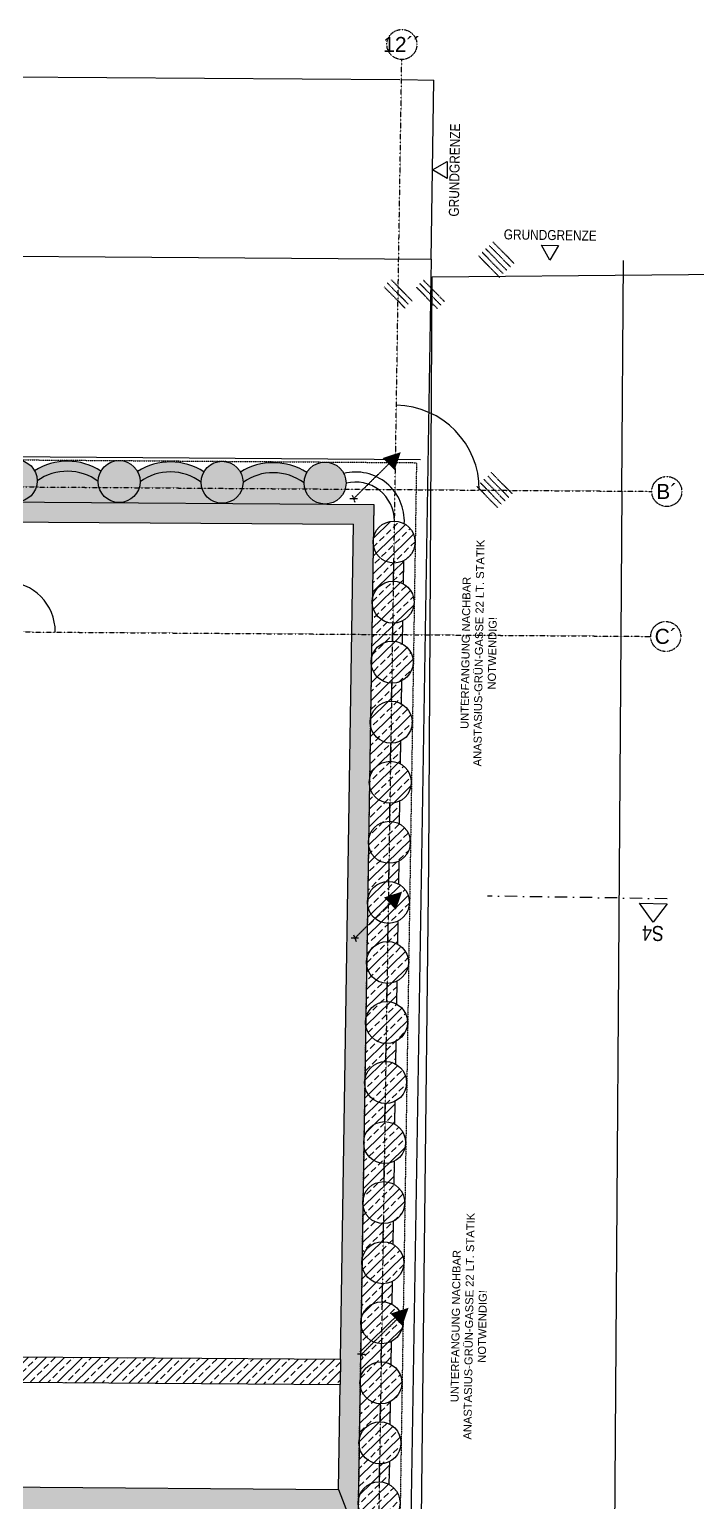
# Model space of a CAD drawing. Header units: millimetres. Extents: x 129024 to 200890, y -97881 to 32593.
# Drawn here: x 167812 to 174496, y -20079 to -5352 of the extents above; entities that cross this region are included whole.
import ezdxf
from ezdxf.enums import TextEntityAlignment as Align

# ---------------------------------------------------------------- set-up
doc = ezdxf.new("R2010")
doc.units = ezdxf.units.MM
for name, pattern in [('ACAD_ISO08W100', [36, 24, -3, 6, -3]), ('DASHDOT', [1, 0.5, -0.25, 0, -0.25]), ('HIDDEN2', [0.1875, 0.125, -0.0625]), ('STRICHPUNKT', [1, 0.5, -0.25, 0, -0.25]), ('STRICHPUNKTX2', [2, 1, -0.5, 0, -0.5])]:
    doc.linetypes.add(name, pattern=pattern)
for name, color, linetype in [('01-SCH-G00-Lk2-M0', 8, 'STRICHPUNKTX2'), ('02-AXO-G00-Lk2-M0', 8, 'STRICHPUNKT'), ('02-DIM-G00-Lk2-ACHSEN', 251, 'Continuous'), ('02-FIL-G00-Lk2-STB', 8, 'Continuous'), ('02-HID-G00-Lk2-M0', 8, 'HIDDEN2'), ('02-TWA-G00-Lk2-M0', 4, 'Continuous'), ('02-TWB-G00-Lk2-M0', 5, 'Continuous'), ('02-WDA-G00-Lk2-M0', 8, 'Continuous'), ('03-TXT-G00-Lk2-M0', 8, 'Continuous'), ('07-TXT---------M0', 8, 'Continuous'), ('09-VER-G00-Lk2-GRUNDSTÜCKSGRENZE', 161, 'Continuous')]:
    doc.layers.add(name, color=color, linetype=linetype)
doc.layers.add('E_ERDUNG', color=150, linetype='ACAD_ISO08W100', true_color=0x0f87ff)
doc.styles.add('ARIAL', font='arial.ttf', dxfattribs={"width": 0.85})
doc.styles.add('ET_LEGENDE - Wohnung$0$ROMANS', font='romans.shx', dxfattribs={"width": 0.6})
doc.styles.get("Standard").update_dxf_attribs({"font": 'arial.ttf'})
doc.dimstyles.new('pp chromy&schneider', dxfattribs={"dimscale": 0.005, "dimtxt": 25, "dimasz": 10, "dimexe": 0, "dimexo": 0, "dimgap": 5, "dimtad": 1, "dimdec": 1, "dimlfac": 100, "dimrnd": 0.1, "dimzin": 9, "dimdsep": 46, "dimtxsty": 'ARIAL', "dimblk": 'c&s kote', "dimcen": 0, "dimse1": 1, "dimse2": 1, "dimclrd": 8, "dimclrt": 8, "dimadec": 0, "dimazin": 0, "dimtfac": 0.75, "dimtdec": 1, "dimtix": 1, "dimtmove": 2, "dimatfit": 0, "dimldrblk": 'NONE', "dimfxl": 1, "dimtolj": 1, "dimlwd": -1, "dimarcsym": 0})
pattern_1 = [(44.45009, (103083.84, -85315.77), (-88.93653, 90.66032), []), (44.45009, (103173.64, -85316.63), (-88.93653, 90.66032), [63.5, -31.75])]

# ---------------------------------------------------------------- blocks, each defined once
blk = doc.blocks.new('*U219')
for p, q in [((0, 0), (445, 445)), ((48, 0), (-48, 0)), ((-18, 44), (18, -44))]:
    blk.add_line(p, q)
blk.add_solid([(368, 523), (600, 600), (523, 368)])
at = {"style": 'ET_LEGENDE - Wohnung$0$ROMANS', "width": 0.6, "flags": 1}
for tag, p in [('RAUMBUCHNUMMER', (0, -300)), ('ANLAGE', (0, -450))]:
    blk.add_attdef(tag, text='', height=100, dxfattribs=at).set_placement(p, align=Align.MIDDLE)
for tag, p in [('TEILANLAGE_NR', (0, -600)), ('KOMPONENTE', (0, -750)), ('KOMPONENTE_NR', (0, -900)), ('BEZEICHNUNG', (0, -1050)), ('HERSTELLER', (0, -1350)), ('TYP', (0, -1200)), ('MODEL', (0, -1500)), ('LEISTUNG_MAX', (0, -1650)), ('SPEZIFISCH_1', (0, -1800)), ('SPEZIFISCH_2', (0, -1950)), ('SPEZIFISCH_3', (0, -2100)), ('SPEZIFISCH_4', (0, -2250)), ('SPEZIFISCH_5', (0, -2400)), ('GEWERKE_CODE', (0, -2550)), ('ZAEHLER', (0, -2850)), ('LV_POS', (0, -2700)), ('PLATZHALTER_1', (0, -3000)), ('PLATZHALTER_2', (0, -3150)), ('PLATZHALTER_3', (0, -3300)), ('ET_SPEZIFISCH_1', (0, -3600)), ('JOBLISTE_VDMA', (0, -3450)), ('ET_SPEZIFISCH_2', (0, -3750)), ('ET_SPEZIFISCH_3', (0, -3900)), ('ET_SPEZIFISCH_4', (0, -4050)), ('ET_SPEZIFISCH_5', (0, -4200)), ('ET_SPEZIFISCH_6', (0, -4350)), ('ET_SPEZIFISCH_7', (0, -4500))]:
    blk.add_attdef(tag, text='', height=100, dxfattribs=at).set_placement(p, align=Align.MIDDLE_CENTER)
blk = doc.blocks.new('*U209')
for p, q in [((0, 0), (445, 445)), ((48, 0), (-48, 0)), ((-18, 44), (18, -44))]:
    blk.add_line(p, q)
blk.add_solid([(368, 523), (600, 600), (523, 368)])
at = {"style": 'ET_LEGENDE - Wohnung$0$ROMANS', "width": 0.6, "flags": 1}
for tag, p in [('RAUMBUCHNUMMER', (0, -300)), ('ANLAGE', (0, -450))]:
    blk.add_attdef(tag, text='', height=100, dxfattribs=at).set_placement(p, align=Align.MIDDLE)
for tag, p in [('TEILANLAGE_NR', (0, -600)), ('KOMPONENTE', (0, -750)), ('KOMPONENTE_NR', (0, -900)), ('BEZEICHNUNG', (0, -1050)), ('HERSTELLER', (0, -1350)), ('TYP', (0, -1200)), ('MODEL', (0, -1500)), ('LEISTUNG_MAX', (0, -1650)), ('SPEZIFISCH_1', (0, -1800)), ('SPEZIFISCH_2', (0, -1950)), ('SPEZIFISCH_3', (0, -2100)), ('SPEZIFISCH_4', (0, -2250)), ('SPEZIFISCH_5', (0, -2400)), ('GEWERKE_CODE', (0, -2550)), ('ZAEHLER', (0, -2850)), ('LV_POS', (0, -2700)), ('PLATZHALTER_1', (0, -3000)), ('PLATZHALTER_2', (0, -3150)), ('PLATZHALTER_3', (0, -3300)), ('ET_SPEZIFISCH_1', (0, -3600)), ('JOBLISTE_VDMA', (0, -3450)), ('ET_SPEZIFISCH_2', (0, -3750)), ('ET_SPEZIFISCH_3', (0, -3900)), ('ET_SPEZIFISCH_4', (0, -4050)), ('ET_SPEZIFISCH_5', (0, -4200)), ('ET_SPEZIFISCH_6', (0, -4350)), ('ET_SPEZIFISCH_7', (0, -4500))]:
    blk.add_attdef(tag, text='', height=100, dxfattribs=at).set_placement(p, align=Align.MIDDLE_CENTER)
blk = doc.blocks.new('*U220')
for p, q in [((0, 0), (445, 445)), ((48, 0), (-48, 0)), ((-18, 44), (18, -44))]:
    blk.add_line(p, q)
blk.add_solid([(368, 523), (600, 600), (523, 368)])
at = {"style": 'ET_LEGENDE - Wohnung$0$ROMANS', "width": 0.6, "flags": 1}
for tag, p in [('RAUMBUCHNUMMER', (0, -300)), ('ANLAGE', (0, -450))]:
    blk.add_attdef(tag, text='', height=100, dxfattribs=at).set_placement(p, align=Align.MIDDLE)
for tag, p in [('TEILANLAGE_NR', (0, -600)), ('KOMPONENTE', (0, -750)), ('KOMPONENTE_NR', (0, -900)), ('BEZEICHNUNG', (0, -1050)), ('HERSTELLER', (0, -1350)), ('TYP', (0, -1200)), ('MODEL', (0, -1500)), ('LEISTUNG_MAX', (0, -1650)), ('SPEZIFISCH_1', (0, -1800)), ('SPEZIFISCH_2', (0, -1950)), ('SPEZIFISCH_3', (0, -2100)), ('SPEZIFISCH_4', (0, -2250)), ('SPEZIFISCH_5', (0, -2400)), ('GEWERKE_CODE', (0, -2550)), ('ZAEHLER', (0, -2850)), ('LV_POS', (0, -2700)), ('PLATZHALTER_1', (0, -3000)), ('PLATZHALTER_2', (0, -3150)), ('PLATZHALTER_3', (0, -3300)), ('ET_SPEZIFISCH_1', (0, -3600)), ('JOBLISTE_VDMA', (0, -3450)), ('ET_SPEZIFISCH_2', (0, -3750)), ('ET_SPEZIFISCH_3', (0, -3900)), ('ET_SPEZIFISCH_4', (0, -4050)), ('ET_SPEZIFISCH_5', (0, -4200)), ('ET_SPEZIFISCH_6', (0, -4350)), ('ET_SPEZIFISCH_7', (0, -4500))]:
    blk.add_attdef(tag, text='', height=100, dxfattribs=at).set_placement(p, align=Align.MIDDLE_CENTER)
blk = doc.blocks.new('schnittführung')
at = {"color": 4, "linetype": 'DASHDOT', "ltscale": 0.25}
blk.add_line((0.237, -0.138), (0.237, 1.662), dxfattribs=at)
blk.add_line((0.237, -0.138), (0.237, 1.662), dxfattribs=at)
blk.add_line((0.237, -0.138), (0.237, 1.662), dxfattribs=at)
at = {"color": 4}
blk.add_lwpolyline([(0.187, 0.138), (0.187, -0.138), (0, 0)], close=True, dxfattribs=at)
at = {"layer": '07-TXT---------M0', "color": 9, "style": 'ARIAL', "text_generation_flag": 6, "width": 0.85}
blk.add_attdef('SCHNITT', text='', height=0.15, rotation=270, dxfattribs=at).set_placement((-0.037, 0), align=Align.CENTER)
blk = doc.blocks.new('c&s kote')
at = {"color": 8}
for p, q in [((0, -2), (0, 2)), ((0, 2), (0, -2)), ((-2, 0), (2, 0)), ((2, 0), (-2, 0))]:
    blk.add_line(p, q, dxfattribs=at)
blk.add_circle((0, 0), 0.5, dxfattribs=at)
blk = doc.blocks.new('*D519')
at = {"layer": '02-DIM-G00-Lk2-ACHSEN', "color": 8, "transparency": 16777216}
blk.add_line((171535, -5852), (171859, -5858), dxfattribs=at)
at = {"layer": '02-DIM-G00-Lk2-ACHSEN', "color": 0, "lineweight": -2, "transparency": 16777216}
blk.add_line((171830, -7652), (171859, -5858), dxfattribs=at)
at = {"layer": 'Defpoints', "color": 0, "transparency": 16777216}
for p in [(171859, -5858), (171506, -7647), (171830, -7652)]:
    blk.add_point(p, dxfattribs=at)
at = {"layer": '02-DIM-G00-Lk2-ACHSEN', "color": 8, "transparency": 16777216, "xscale": 0.05, "yscale": 0.05, "zscale": 0.05}
for p, rotation in [((171535, -5852), 179.0792423815046), ((171859, -5858), 359.0792423815047)]:
    blk.add_blockref('c&s kote', p, dxfattribs=dict(at, rotation=rotation))
at = {"layer": '02-DIM-G00-Lk2-ACHSEN', "color": 8, "transparency": 16777216, "insert": (171697, -5855), "char_height": 0.125, "attachment_point": 5, "rotation": 359.0792, "style": 'ARIAL'}
blk.add_mtext('\\A1;32406.9', dxfattribs=at)
blk = doc.blocks.new('_None')
blk = doc.blocks.new('*D520')
at = {"layer": '02-DIM-G00-Lk2-ACHSEN', "color": 8, "transparency": 16777216}
blk.add_line((167608, -5825), (171519, -5852), dxfattribs=at)
at = {"layer": 'Defpoints', "color": 0, "transparency": 16777216}
for p in [(167610, -5625), (171519, -5852), (171506, -7647)]:
    blk.add_point(p, dxfattribs=at)
at = {"layer": '02-DIM-G00-Lk2-ACHSEN', "color": 8, "transparency": 16777216, "xscale": 0.05, "yscale": 0.05, "zscale": 0.05}
for p, rotation in [((167608, -5825), 179.5923911535886), ((171519, -5852), 359.5923911535887)]:
    blk.add_blockref('c&s kote', p, dxfattribs=dict(at, rotation=rotation))
at = {"layer": '02-DIM-G00-Lk2-ACHSEN', "color": 8, "transparency": 16777216, "insert": (169564, -5838), "char_height": 0.125, "attachment_point": 5, "rotation": 359.5924, "style": 'ARIAL'}
blk.add_mtext('\\A1;BEI GG 391049.9', dxfattribs=at)
blk = doc.blocks.new('*D522')
at = {"layer": '02-DIM-G00-Lk2-ACHSEN', "color": 8, "transparency": 16777216}
blk.add_arc((171470, -9952), 842, 359.5958, 89.1022, dxfattribs=at)
at = {"layer": 'Defpoints', "color": 0, "transparency": 16777216}
for p in [(171537, -5652), (172204, -9538), (148721, -9790), (174038, -9970), (171269, -22851)]:
    blk.add_point(p, dxfattribs=at)
at = {"layer": '02-DIM-G00-Lk2-ACHSEN', "color": 8, "transparency": 16777216, "xscale": 0.05, "yscale": 0.05, "zscale": 0.05}
for p, rotation in [((171483, -9110), 179.103852686887), ((172312, -9958), 269.5940915362349)]:
    blk.add_blockref('c&s kote', p, dxfattribs=dict(at, rotation=rotation))
at = {"layer": '02-DIM-G00-Lk2-ACHSEN', "color": 8, "transparency": 16777216, "insert": (172072, -9363), "char_height": 0.125, "attachment_point": 5, "rotation": 314.349, "style": 'ARIAL'}
blk.add_mtext('\\A1;89.51°', dxfattribs=at)
blk = doc.blocks.new('*D523')
at = {"layer": '02-DIM-G00-Lk2-ACHSEN', "color": 8, "transparency": 16777216}
blk.add_arc((167569, -11374), 501, 359.5981, 89.5867, dxfattribs=at)
at = {"layer": 'Defpoints', "color": 0, "transparency": 16777216}
for p in [(167610, -5625), (168004, -11127), (148700, -11240), (174028, -11420), (167487, -22824)]:
    blk.add_point(p, dxfattribs=at)
at = {"layer": '02-DIM-G00-Lk2-ACHSEN', "color": 8, "transparency": 16777216, "xscale": 0.05, "yscale": 0.05, "zscale": 0.05}
for p, rotation in [((167572, -10873), 179.5895318791225), ((168070, -11378), 269.5952504279367)]:
    blk.add_blockref('c&s kote', p, dxfattribs=dict(at, rotation=rotation))
at = {"layer": '02-DIM-G00-Lk2-ACHSEN', "color": 8, "transparency": 16777216, "insert": (167926, -11023), "char_height": 0.125, "attachment_point": 5, "rotation": 314.5924, "style": 'ARIAL'}
blk.add_mtext('\\A1;90.00°', dxfattribs=at)
blk = doc.blocks.new('01-HK3')
blk.add_lwpolyline([(0, 0), (0.0423, 0.0732), (-0.0423, 0.0732)], close=True)
at = {"color": 0, "style": 'ARIAL', "width": 0.85}
blk.add_attdef('HEIGHT', text='', height=0.05, dxfattribs=at).set_placement((0, 0.35), align=Align.TOP_CENTER)
blk = doc.blocks.new('*D539')
at = {"layer": '02-DIM-G00-Lk2-ACHSEN', "color": 8, "transparency": 16777216}
blk.add_line((173738, -9968), (173755, -7663), dxfattribs=at)
at = {"layer": 'Defpoints', "color": 0, "transparency": 16777216}
for p in [(173755, -7663), (174055, -7665), (174038, -9970)]:
    blk.add_point(p, dxfattribs=at)
at = {"layer": '02-DIM-G00-Lk2-ACHSEN', "color": 8, "transparency": 16777216, "xscale": 0.05, "yscale": 0.05, "zscale": 0.05}
for p, rotation in [((173755, -7663), 89.59237055053177), ((173738, -9968), 269.5923705505318)]:
    blk.add_blockref('c&s kote', p, dxfattribs=dict(at, rotation=rotation))
at = {"layer": '02-DIM-G00-Lk2-ACHSEN', "color": 8, "transparency": 16777216, "insert": (173746, -8816), "char_height": 0.125, "attachment_point": 5, "rotation": 89.5924, "style": 'ARIAL'}
blk.add_mtext('\\A1;230', dxfattribs=at)
blk = doc.blocks.new('*D540')
at = {"layer": '02-DIM-G00-Lk2-ACHSEN', "color": 8, "transparency": 16777216}
blk.add_line((173738, -9968), (173728, -11418), dxfattribs=at)
at = {"layer": 'Defpoints', "color": 0, "transparency": 16777216}
for p in [(174038, -9970), (173728, -11418), (174028, -11420)]:
    blk.add_point(p, dxfattribs=at)
at = {"layer": '02-DIM-G00-Lk2-ACHSEN', "color": 8, "transparency": 16777216, "xscale": 0.05, "yscale": 0.05, "zscale": 0.05}
for p, rotation in [((173738, -9968), 89.59237054956323), ((173728, -11418), 269.5923705495632)]:
    blk.add_blockref('c&s kote', p, dxfattribs=dict(at, rotation=rotation))
at = {"layer": '02-DIM-G00-Lk2-ACHSEN', "color": 8, "transparency": 16777216, "insert": (173733, -10693), "char_height": 0.125, "attachment_point": 5, "rotation": 89.5924, "style": 'ARIAL'}
blk.add_mtext('\\A1;145000', dxfattribs=at)
blk = doc.blocks.new('*D541')
at = {"layer": '02-DIM-G00-Lk2-ACHSEN', "color": 8, "transparency": 16777216}
blk.add_line((173728, -11418), (173664, -20368), dxfattribs=at)
at = {"layer": 'Defpoints', "color": 0, "transparency": 16777216}
for p in [(174028, -11420), (173664, -20368), (173964, -20370)]:
    blk.add_point(p, dxfattribs=at)
at = {"layer": '02-DIM-G00-Lk2-ACHSEN', "color": 8, "transparency": 16777216, "xscale": 0.05, "yscale": 0.05, "zscale": 0.05}
for p, rotation in [((173728, -11418), 89.59237054956323), ((173664, -20368), 269.5923705495632)]:
    blk.add_blockref('c&s kote', p, dxfattribs=dict(at, rotation=rotation))
at = {"layer": '02-DIM-G00-Lk2-ACHSEN', "color": 8, "transparency": 16777216, "insert": (173696, -15893), "char_height": 0.125, "attachment_point": 5, "rotation": 89.5924, "style": 'ARIAL'}
blk.add_mtext('\\A1;895000', dxfattribs=at)

msp = doc.modelspace()

# ---------------------------------------------------------------- hatches: boundary and pattern name
at = {"layer": '02-FIL-G00-Lk2-STB'}
h = msp.add_hatch(dxfattribs=at)
h.set_pattern_fill('ANSI33', color=256, scale=20, angle=106.49662873, style=0)
h.set_pattern_definition(pattern_1)
h.paths.add_polyline_path([(148597.2016, -7998.5256), (148394.2449, -8198.1508), (148365.7268, -10137.7502), (153127.0102, -10171.6231), (153377.0082, -10173.4016), (171054.4824, -10299.1633), (170924.1307, -18648.4473), (170920.2274, -18898.4642), (170903.8365, -19948.3358), (171093.8279, -20444.0036), (171255.3125, -10100.587), (148568.6679, -9939.1889)])
h = msp.add_hatch(dxfattribs=at)
h.set_pattern_fill('ANSI33', color=256, scale=20, angle=106.49662873, style=0)
h.set_pattern_definition([(44.157637, (103524.05, -263060.04), (-88.472625, 91.113087), []), (44.157637, (103613.84, -263061.36), (-88.472625, 91.113087), [63.5, -31.75])])
edge = h.paths.add_edge_path()
edge.add_arc((164589.3644, -9843.1586), 210, 0, 360)
edge = h.paths.add_edge_path()
edge.add_arc((165619.3379, -9850.4861), 210, 0, 360)
edge = h.paths.add_edge_path()
edge.add_arc((166649.3115, -9857.8135), 210, 0, 360)
edge = h.paths.add_edge_path()
edge.add_arc((167679.285, -9865.141), 210, 0, 360)
edge = h.paths.add_edge_path()
edge.add_arc((168709.2585, -9872.4685), 210, 0, 360)
edge = h.paths.add_edge_path()
edge.add_arc((169739.2321, -9879.796), 210, 0, 360)
edge = h.paths.add_edge_path()
edge.add_arc((170769.2056, -9887.1234), 210, 0, 360)
edge = h.paths.add_edge_path()
edge.add_arc((160289.4732, -9812.7101), 210, 0, 360)
edge = h.paths.add_edge_path()
edge.add_arc((161289.4479, -9819.7754), 210, 0, 360)
edge = h.paths.add_edge_path()
edge.add_arc((162289.4226, -9826.8408), 210, 0, 360)
edge = h.paths.add_edge_path()
edge.add_arc((163289.3974, -9833.9061), 210, 0, 360)
edge = h.paths.add_edge_path()
edge.add_arc((152701.8297, -9758.5879), 210, 0, 360)
edge = h.paths.add_edge_path()
edge.add_arc((153741.4428, -9765.9839), 210, 0, 360)
edge = h.paths.add_edge_path()
edge.add_arc((154781.0559, -9773.38), 210, 0, 360)
edge = h.paths.add_edge_path()
edge.add_arc((155820.669, -9780.776), 210, 0, 360)
edge = h.paths.add_edge_path()
edge.add_arc((156860.2822, -9788.1721), 210, 0, 360)
edge = h.paths.add_edge_path()
edge.add_arc((157899.8953, -9795.5681), 210, 0, 360)
edge = h.paths.add_edge_path()
edge.add_arc((158939.5084, -9802.9642), 210, 0, 360)
edge = h.paths.add_edge_path()
edge.add_arc((148781.756, -9730.6995), 210, 0, 360)
edge = h.paths.add_edge_path()
edge.add_arc((150262.252, -9741.2321), 210, 0, 360)
edge = h.paths.add_edge_path()
edge.add_arc((151662.2166, -9751.1918), 210, 0, 360)
edge = h.paths.add_edge_path()
edge.add_arc((148799.9361, -8494.2209), 210, 0, 360)
h = msp.add_hatch(dxfattribs=at)
h.set_pattern_fill('ANSI33', color=256, scale=20, angle=106.49662873, style=0)
h.set_pattern_definition(pattern_1)
h.paths.add_polyline_path([(148968.255, -9634.1691, -0.1217807165), (148991.7507, -9732.1935, -0.1885843348), (150052.2573, -9739.7382, -0.1217807164), (150077.1453, -9642.058, 0.1842251115)])
h.paths.add_polyline_path([(150448.5683, -9644.3495, -0.1222602101), (150472.2467, -9742.7261, -0.2040816327), (151452.2219, -9749.6978, -0.1222602102), (151477.2976, -9651.6681, 0.1978980288)])
h.paths.add_polyline_path([(151846.1975, -9649.9444, -0.128245931), (151872.2113, -9752.6858, -0.3227683618), (152491.835, -9757.0939, -0.128245931), (152519.308, -9654.7331, 0.2895330973)])
h.paths.add_polyline_path([(152885.8106, -9657.3405, -0.128245931), (152911.8244, -9760.0818, -0.3227683619), (153531.4481, -9764.49, -0.128245931), (153558.9211, -9662.1292, 0.2895330974)])
h.paths.add_polyline_path([(153925.4237, -9664.7365, -0.128245931), (153951.4375, -9767.4779, -0.3227683618), (154571.0612, -9771.886, -0.128245931), (154598.5342, -9669.5252, 0.2895330973)])
h.paths.add_polyline_path([(154965.0368, -9672.1326, -0.128245931), (154991.0506, -9774.8739, -0.3227683618), (155610.6744, -9779.2821, -0.128245931), (155638.1473, -9676.9213, 0.2895330973)])
h.paths.add_polyline_path([(156004.6499, -9679.5286, -0.128245931), (156030.6637, -9782.27, -0.3227683619), (156650.2875, -9786.6781, -0.1282459309), (156677.7604, -9684.3173, 0.2895330974)])
h.paths.add_polyline_path([(157044.2631, -9686.9247, -0.1282459311), (157070.2768, -9789.666, -0.3227683619), (157689.9006, -9794.0742, -0.128245931), (157717.3735, -9691.7134, 0.2895330974)])
h.paths.add_polyline_path([(158083.8762, -9694.3208, -0.128245931), (158109.89, -9797.0621, -0.3227683618), (158729.5137, -9801.4702, -0.1282459309), (158756.9866, -9699.1094, 0.2895330973)])
h.paths.add_polyline_path([(159125.686, -9705.8154, -0.1226493835), (159149.5029, -9804.4802, -0.2150537635), (160079.4787, -9811.194, -0.1226493835), (160104.7176, -9712.8834, 0.2073622949)])
h.paths.add_polyline_path([(160472.8676, -9710.4041, -0.1296982571), (160499.468, -9814.1938, -0.3448277759), (161079.4532, -9818.2917, -0.1296982572), (161107.5175, -9714.8882, 0.3037846303)])
h.paths.add_polyline_path([(161472.8473, -9717.4784, -0.1296982569), (161499.4426, -9821.2694, -0.3448277731), (162079.4276, -9825.3955, -0.1297080862), (162107.4771, -9721.9799, 0.3037730979)])
h.paths.add_polyline_path([(169923.0819, -9778.3107, -0.1285745981), (169949.2268, -9881.2899, -0.3278690679), (170559.2109, -9885.6295, -0.1285745981), (170586.8183, -9783.0327, 0.2929082954)])
h.paths.add_polyline_path([(168893.1072, -9770.9813, -0.1285773618), (168919.2532, -9873.9624, -0.3279092656), (169529.2374, -9878.302, -0.1285773618), (169556.8459, -9775.7033, 0.2929382505)])
h.paths.add_polyline_path([(167863.1337, -9763.6538, -0.1285773618), (167889.2797, -9866.635, -0.3279092657), (168499.2639, -9870.9745, -0.1285773617), (168526.8724, -9768.3758, 0.2929382506)])
h.paths.add_polyline_path([(166833.1397, -9756.2891, -0.1286287259), (166859.3062, -9859.3075, -0.3286552868), (167469.2903, -9863.6471, -0.1286287258), (167496.9199, -9761.0114, 0.2934939619)])
h.paths.add_polyline_path([(165803.1661, -9748.9617, -0.1286287259), (165829.3326, -9851.98, -0.3286552866), (166439.3168, -9856.3196, -0.1286287259), (166466.9464, -9753.684, 0.2934939618)])
h.paths.add_polyline_path([(164773.2142, -9741.6734, -0.128574598), (164799.3591, -9844.6525, -0.3278690677), (165409.3433, -9848.9921, -0.1285745981), (165436.9507, -9746.3953, 0.2929082953)])
h.paths.add_polyline_path([(163475.3813, -9736.3871, -0.1231285603), (163499.392, -9835.4008, -0.2272727345), (164379.3697, -9841.664, -0.1231285603), (164404.7874, -9743.0021, 0.2176813096)])
h.paths.add_polyline_path([(162472.8318, -9724.5613, -0.1297080862), (162499.4171, -9828.363, -0.344827773), (163079.4025, -9832.4326, -0.1296982569), (163107.4618, -9729.0278, 0.3037730978)])
h = msp.add_hatch(dxfattribs=at)
h.set_pattern_fill('ANSI33', color=256, scale=20, angle=106.49662873, style=0)
h.set_pattern_definition(pattern_1)
h.paths.add_polyline_path([(150052.2573, -9739.7382, 0.1885843348), (148991.7507, -9732.1935, -0.4142135624), (148780.2621, -9940.6942), (150260.7581, -9951.2268, -0.4142135625)])
h.paths.add_polyline_path([(151452.2219, -9749.6978, 0.2040816327), (150472.2467, -9742.7261, -0.4142135618), (150260.7581, -9951.2268), (151660.7227, -9961.1865, -0.4142135592)])
h.paths.add_polyline_path([(152491.835, -9757.0939, 0.3227683618), (151872.2113, -9752.6858, -0.4142135585), (151660.7227, -9961.1865), (152700.3358, -9968.5825, -0.4142135584)])
h.paths.add_polyline_path([(153531.4481, -9764.49, 0.3227683619), (152911.8244, -9760.0818, -0.4142135582), (152700.3358, -9968.5825), (153739.9489, -9975.9786, -0.4142135581)])
h.paths.add_polyline_path([(154571.0612, -9771.886, 0.3227683618), (153951.4375, -9767.4779, -0.4142135581), (153739.9489, -9975.9786), (154779.562, -9983.3746, -0.414213558)])
h.paths.add_polyline_path([(155610.6744, -9779.2821, 0.3227683618), (154991.0506, -9774.8739, -0.4142135579), (154779.562, -9983.3746), (155819.1751, -9990.7707, -0.4142135577)])
h.paths.add_polyline_path([(156650.2875, -9786.6781, 0.3227683619), (156030.6637, -9782.27, -0.4142135576), (155819.1751, -9990.7707), (156858.7882, -9998.1668, -0.4142135577)])
h.paths.add_polyline_path([(157689.9006, -9794.0742, 0.3227683619), (157070.2768, -9789.666, -0.4142135573), (156858.7882, -9998.1668), (157898.4013, -10005.5628, -0.4142135573)])
h.paths.add_polyline_path([(158729.5137, -9801.4702, 0.3227683618), (158109.89, -9797.0621, -0.4142135571), (157898.4013, -10005.5628), (158938.0144, -10012.9589, -0.4142135572)])
h.paths.add_polyline_path([(160079.4787, -9811.194, 0.2150537635), (159149.5029, -9804.4802, -0.41418277), (158938.0144, -10012.9589), (160280.2616, -10022.5079, -0.4035164715)])
h.paths.add_polyline_path([(161079.4532, -9818.2917, 0.3448277759), (160499.468, -9814.1938, -0.4035000705), (160295.6989, -10022.6177), (161281.6986, -10029.6324, -0.4054990479)])
h.paths.add_polyline_path([(162079.4276, -9825.3955, 0.3448277731), (161499.4426, -9821.2694, -0.4055132239), (161294.2107, -10029.7214), (162283.6054, -10036.7602, -0.4081278692)])
h.paths.add_polyline_path([(163079.4025, -9832.4326, 0.344827773), (162499.4171, -9828.363, -0.4081562732), (162292.2526, -10036.8217), (164587.8705, -10053.1533, -0.4142144998), (164379.3697, -9841.664, 0.2272727345), (163499.392, -9835.4008, -0.999949696)])
h.paths.add_polyline_path([(165409.3433, -9848.9921, 0.3278690677), (164799.3591, -9844.6525, -0.414213557), (164587.8705, -10053.1533), (165617.844, -10060.4807, -0.414213557)])
h.paths.add_polyline_path([(166439.3168, -9856.3196, 0.3286552866), (165829.3326, -9851.98, -0.4142135571), (165617.844, -10060.4807), (166647.8175, -10067.8082, -0.4142135571)])
h.paths.add_polyline_path([(167469.2903, -9863.6471, 0.3286552868), (166859.3062, -9859.3075, -0.414213557), (166647.8175, -10067.8082), (167677.7911, -10075.1357, -0.4142135571)])
h.paths.add_polyline_path([(168499.2639, -9870.9745, 0.3279092657), (167889.2797, -9866.635, -0.4142135569), (167677.7911, -10075.1357), (168707.7646, -10082.4632, -0.414213557)])
h.paths.add_polyline_path([(169529.2374, -9878.302, 0.3279092656), (168919.2532, -9873.9624, -0.414213557), (168707.7646, -10082.4632), (169737.7381, -10089.7906, -0.414213557)])
h.paths.add_polyline_path([(170559.2109, -9885.6295, 0.3278690679), (169949.2268, -9881.2899, -0.4142135569), (169737.7381, -10089.7906), (170767.7117, -10097.1181, -0.4142135569)])
h = msp.add_hatch(dxfattribs=at)
h.set_pattern_fill('ANSI33', color=256, scale=20, angle=106.49662873, style=0)
h.set_pattern_definition(pattern_1)
h.paths.add_polyline_path([(171669.4518, -10479.0159, 0.9258367084), (171252.2641, -10442.8056), (171251.2977, -10504.7103, 0.9314361454)])
h.paths.add_polyline_path([(171660.0784, -11079.3985, 0.9258367084), (171242.8908, -11043.1883), (171241.9243, -11105.093, 0.9314361454)])
h.paths.add_polyline_path([(171650.705, -11679.7811, 0.9258367085), (171233.5174, -11643.5709), (171232.5509, -11705.4756, 0.9314361455)])
h.paths.add_polyline_path([(171641.3317, -12280.1637, 0.9258367077), (171224.1441, -12243.9535), (171223.1776, -12305.8582, 0.9314361447)])
h.paths.add_polyline_path([(171631.9583, -12880.5463, 0.9258367077), (171214.7707, -12844.3361), (171213.8042, -12906.2408, 0.9314361447)])
h.paths.add_polyline_path([(171622.585, -13480.929, 0.9258367078), (171205.3973, -13444.7187), (171204.4309, -13506.6234, 0.9314361448)])
h.paths.add_polyline_path([(171613.2116, -14081.3116, 0.925836707), (171196.024, -14045.1014), (171195.0575, -14107.0061, 0.931436144)])
h.paths.add_polyline_path([(171603.8382, -14681.6942, 0.925836707), (171186.6506, -14645.484), (171185.6841, -14707.3887, 0.931436144)])
h.paths.add_polyline_path([(171594.4649, -15282.0768, 0.9258367071), (171177.2773, -15245.8666), (171176.3108, -15307.7713, 0.9314361441)])
h.paths.add_polyline_path([(171167.9039, -15846.2492), (171166.9374, -15908.1539, 0.9314361433), (171585.0915, -15882.4594, 0.9258367063)])
h.paths.add_polyline_path([(171575.7182, -16482.8421, 0.9258367063), (171158.5305, -16446.6318), (171157.5641, -16508.5365, 0.9314361433)])
h.paths.add_polyline_path([(171149.1572, -17047.0145), (171148.1907, -17108.9191, 0.9314361434), (171566.3448, -17083.2247, 0.9258367064)])
h.paths.add_polyline_path([(171556.9714, -17683.6073, 0.9258367056), (171139.7838, -17647.3971), (171138.8173, -17709.3018, 0.9314361426)])
h.paths.add_polyline_path([(171130.4104, -18247.7797), (171129.444, -18309.6844, 0.9314361417), (171547.5981, -18283.9899, 0.9258367048)])
h.paths.add_polyline_path([(171121.0371, -18848.1623), (171120.0706, -18910.067, 0.9314361427), (171538.2247, -18884.3725, 0.9258367057)])
h.paths.add_polyline_path([(171111.6637, -19448.5449), (171110.6973, -19510.4496, 0.9314361419), (171528.8514, -19484.7552, 0.9258367049)])
h.paths.add_polyline_path([(171102.2904, -20048.9275), (171101.3239, -20110.8322, 0.0479018492), (171110.4006, -20149.9381), (171507.6015, -20152.7707, 0.0823010963), (171519.478, -20085.1378, 0.9258367049)])
h = msp.add_hatch(dxfattribs=at)
h.set_pattern_fill('ANSI33', color=256, scale=20, angle=106.49662873, style=0)
h.set_pattern_definition(pattern_1)
h.paths.add_polyline_path([(171456.1833, -10686.9748, -0.3715149278), (171251.2977, -10504.7103), (171242.8908, -11043.1883, -0.3715149278), (171453.3663, -10867.4086)])
h.paths.add_polyline_path([(171443.9929, -11467.7912), (171446.8099, -11287.3574, -0.3715149278), (171241.9243, -11105.093), (171233.5174, -11643.5709, -0.3715149278)])
h.paths.add_polyline_path([(171437.4365, -11887.74, -0.3715149277), (171232.5509, -11705.4756), (171224.1441, -12243.9535, -0.3715149274), (171434.6195, -12068.1738)])
h.paths.add_polyline_path([(171428.0632, -12488.1226, -0.3715149274), (171223.1776, -12305.8582), (171214.7707, -12844.3361, -0.3715149275), (171425.2462, -12668.5564)])
h.paths.add_polyline_path([(171418.6898, -13088.5053, -0.3715149273), (171213.8042, -12906.2408), (171205.3973, -13444.7187, -0.3715149274), (171415.8728, -13268.9391)])
h.paths.add_polyline_path([(171409.3164, -13688.8879, -0.3715149274), (171204.4309, -13506.6234), (171196.024, -14045.1014, -0.3715149269), (171406.4995, -13869.3217)])
h.paths.add_polyline_path([(171399.9431, -14289.2705, -0.3715149269), (171195.0575, -14107.0061), (171186.6506, -14645.484, -0.3715149267), (171397.1261, -14469.7043)])
h.paths.add_polyline_path([(171390.5697, -14889.6531, -0.3715149268), (171185.6841, -14707.3887), (171177.2773, -15245.8666, -0.3715149269), (171387.7527, -15070.0869)])
h.paths.add_polyline_path([(171381.1964, -15490.0357, -0.3715149269), (171176.3108, -15307.7713), (171167.9039, -15846.2492, -0.3715149264), (171378.3794, -15670.4695)])
h.paths.add_polyline_path([(171371.823, -16090.4183, -0.3715149264), (171166.9374, -15908.1539), (171158.5305, -16446.6318, -0.3715149265), (171369.006, -16270.8521)])
h.paths.add_polyline_path([(171362.4496, -16690.801, -0.3715149265), (171157.5641, -16508.5365), (171149.1572, -17047.0145, -0.3715149266), (171359.6327, -16871.2348)])
h.paths.add_polyline_path([(171353.0763, -17291.1836, -0.3715149265), (171148.1907, -17108.9191), (171139.7838, -17647.3971, -0.3715149261), (171350.2593, -17471.6174)])
h.paths.add_polyline_path([(171343.7029, -17891.5662, -0.371514926), (171138.8173, -17709.3018), (171130.4104, -18247.7797, -0.3715149257), (171340.8859, -18072)])
h.paths.add_polyline_path([(171334.3296, -18491.9488, -0.3715149256), (171129.444, -18309.6844), (171121.0371, -18848.1623, -0.3715149261), (171331.5126, -18672.3826)])
h.paths.add_polyline_path([(171324.9562, -19092.3314, -0.371514926), (171120.0706, -18910.067), (171111.6637, -19448.5449, -0.3715149257), (171322.1392, -19272.7652)])
h.paths.add_polyline_path([(171315.5828, -19692.7141, -0.3715149256), (171110.6973, -19510.4496), (171102.2904, -20048.9275, -0.3715149257), (171312.7659, -19873.1479)])
h = msp.add_hatch(dxfattribs=at)
h.set_pattern_fill('ANSI33', color=256, scale=20, angle=106.49662873, style=0)
h.set_pattern_definition(pattern_1)
h.paths.add_polyline_path([(171556.5666, -10663.2008, -0.1247200485), (171456.1833, -10686.9748), (171453.3663, -10867.4086, -0.1247200486), (171552.9585, -10894.3047)])
h.paths.add_polyline_path([(171547.1932, -11263.5834, -0.1247200485), (171446.8099, -11287.3574), (171443.9929, -11467.7912, -0.1247200485), (171543.5852, -11494.6873)])
h.paths.add_polyline_path([(171537.8199, -11863.966, -0.1247200486), (171437.4365, -11887.74), (171434.6195, -12068.1738, -0.1247200485), (171534.2118, -12095.0699)])
h.paths.add_polyline_path([(171528.4465, -12464.3486, -0.1247200485), (171428.0632, -12488.1226), (171425.2462, -12668.5564, -0.1247200484), (171524.8385, -12695.4525)])
h.paths.add_polyline_path([(171519.0732, -13064.7312, -0.1247200486), (171418.6898, -13088.5053), (171415.8728, -13268.9391, -0.1247200486), (171515.4651, -13295.8352)])
h.paths.add_polyline_path([(171509.6998, -13665.1139, -0.1247200486), (171409.3164, -13688.8879), (171406.4995, -13869.3217, -0.1247200487), (171506.0917, -13896.2178)])
h.paths.add_polyline_path([(171500.3264, -14265.4965, -0.1247200487), (171399.9431, -14289.2705), (171397.1261, -14469.7043, -0.1247200489), (171496.7184, -14496.6004)])
h.paths.add_polyline_path([(171490.9531, -14865.8791, -0.1247200488), (171390.5697, -14889.6531), (171387.7527, -15070.0869, -0.1247200487), (171487.345, -15096.983)])
h.paths.add_polyline_path([(171481.5797, -15466.2617, -0.1247200486), (171381.1964, -15490.0357), (171378.3794, -15670.4695, -0.1247200486), (171477.9717, -15697.3656)])
h.paths.add_polyline_path([(171472.2064, -16066.6443, -0.1247200487), (171371.823, -16090.4183), (171369.006, -16270.8521, -0.1247200487), (171468.5983, -16297.7482)])
h.paths.add_polyline_path([(171462.833, -16667.0269, -0.1247200487), (171362.4496, -16690.801), (171359.6327, -16871.2348, -0.1247200486), (171459.2249, -16898.1309)])
h.paths.add_polyline_path([(171453.4596, -17267.4096, -0.1247200487), (171353.0763, -17291.1836), (171350.2593, -17471.6174, -0.1247200487), (171449.8516, -17498.5135)])
h.paths.add_polyline_path([(171444.0863, -17867.7922, -0.1247200487), (171343.7029, -17891.5662), (171340.8859, -18072, -0.1247200487), (171440.4782, -18098.8961)])
h.paths.add_polyline_path([(171434.7129, -18468.1748, -0.1247200487), (171334.3296, -18491.9488), (171331.5126, -18672.3826, -0.1247200487), (171431.1049, -18699.2787)])
h.paths.add_polyline_path([(171425.3396, -19068.5574, -0.1247200487), (171324.9562, -19092.3314), (171322.1392, -19272.7652, -0.1247200485), (171421.7315, -19299.6613)])
h.paths.add_polyline_path([(171415.9662, -19668.94, -0.1247200487), (171315.5828, -19692.7141), (171312.7659, -19873.1479, -0.1247200486), (171412.3581, -19900.044)])
h = msp.add_hatch(dxfattribs=at)
h.set_pattern_fill('ANSI33', color=256, scale=20, angle=106.49662873, style=0)
h.set_pattern_definition(pattern_1)
h.paths.add_polyline_path([(170924.1307, -18648.4473), (165367.3119, -18608.9152), (165365.5333, -18858.9189), (170920.2274, -18898.4642)])
h = msp.add_hatch(dxfattribs=at)
h.set_pattern_fill('ANSI33', color=256, scale=20, angle=106.49662873, style=0)
h.set_pattern_definition(pattern_1)
h.paths.add_polyline_path([(171093.7383, -20449.7389), (171093.8279, -20444.0036), (170903.8365, -19948.3358), (146088.0688, -19771.7906), (145845.3999, -19273.4747), (145497.5076, -19518.3866), (145417.8614, -24935.3632), (145974.4555, -25140.575), (146014.9034, -25140.9531), (146086.396, -20271.6753)])

# ---------------------------------------------------------------- linework, layer by layer
at = {"layer": '02-AXO-G00-Lk2-M0'}
msp.add_line((171268.5683, -22851.004), (171537.0771, -5652.479), dxfattribs=at)
for points in [[(172659.2957, -7690.9193), (172449.2094, -7476.7611)], [(172516.5236, -7830.9769), (172306.4373, -7616.8186)], [(172552.2166, -7795.9625), (172342.1303, -7581.8043)], [(172587.9097, -7760.9481), (172377.8234, -7546.7899)], [(172623.6027, -7725.9337), (172413.5164, -7511.7755)], [(171569.832, -8138.5707), (171359.7457, -7924.4125)], [(171605.525, -8103.5563), (171395.4387, -7889.3981)], [(171641.218, -8068.5419), (171431.1317, -7854.3837)], [(171893.6991, -8143.7758), (171683.6128, -7929.6176)], [(171929.3921, -8108.7614), (171719.3058, -7894.6032)], [(171965.0851, -8073.747), (171754.9988, -7859.5888)], [(148720.8737, -9790.2679), (174038.2096, -9970.3814), (174038.2096, -9970.3814)], [(172571.509, -10066.2788), (172361.4227, -9852.1205)], [(172607.202, -10031.2644), (172397.1157, -9817.1062)], [(172642.8951, -9996.25), (172432.8088, -9782.0918)], [(172500.1229, -10136.3075), (172290.0366, -9922.1493)], [(172535.8159, -10101.2932), (172325.7296, -9887.1349)], [(148699.5559, -11240.1529), (174027.8942, -11420.3447), (174027.8942, -11420.3447)]]:
    msp.add_lwpolyline(points, dxfattribs=at)
for centre in [(171538.1442, -5502.4828), (174188.2058, -9971.4485), (174177.8904, -11421.4118)]:
    msp.add_circle(centre, 150, dxfattribs=at)
at = {"layer": '02-FIL-G00-Lk2-STB'}
for points in [[(170924.1307, -18648.4473), (170920.2274, -18898.4642)], [(170903.8365, -19948.3358), (171096.0325, -20449.7553)]]:
    msp.add_lwpolyline(points, dxfattribs=at)
at = {"layer": '02-HID-G00-Lk2-M0', "color": 4}
for p, q in [((171684.1679, -9683.6274), (171431.3205, -25879.0078)), ((171257.6067, -10100.6034), (171003.2693, -26244.9164))]:
    msp.add_line(p, q, dxfattribs=at)
msp.add_lwpolyline([(149023.4107, -7579.3126), (148994.8442, -9522.2102), (171681.8737, -9683.6111)], dxfattribs=at)
at = {"layer": '02-TWA-G00-Lk2-M0'}
for p, q in [((148568.6679, -9939.1889), (171257.6067, -10100.6034)), ((148568.6679, -9939.1889), (171257.6067, -10100.6034)), ((171257.6067, -10100.6034), (171096.0325, -20449.7553)), ((153377.0082, -10173.4016), (171054.4824, -10299.1633)), ((170924.1307, -18648.4473), (171054.4824, -10299.1633)), ((171453.3663, -10867.4086), (171456.1833, -10686.9748)), ((171552.9585, -10894.3047), (171556.5666, -10663.2008)), ((171443.9929, -11467.7912), (171446.8099, -11287.3574)), ((171543.5852, -11494.6873), (171547.1932, -11263.5834)), ((171434.6195, -12068.1738), (171437.4365, -11887.74)), ((171534.2118, -12095.0699), (171537.8199, -11863.966)), ((171425.2462, -12668.5564), (171428.0632, -12488.1226)), ((171524.8385, -12695.4525), (171528.4465, -12464.3486)), ((171415.8728, -13268.9391), (171418.6898, -13088.5053)), ((171515.4651, -13295.8352), (171519.0732, -13064.7312)), ((171406.4995, -13869.3217), (171409.3164, -13688.8879)), ((171506.0917, -13896.2178), (171509.6998, -13665.1139)), ((171496.7184, -14496.6004), (171500.3264, -14265.4965)), ((171397.1261, -14469.7043), (171399.9431, -14289.2705)), ((171487.345, -15096.983), (171490.9531, -14865.8791)), ((171387.7527, -15070.0869), (171390.5697, -14889.6531)), ((171378.3794, -15670.4695), (171381.1964, -15490.0357)), ((171477.9717, -15697.3656), (171481.5797, -15466.2617)), ((171369.006, -16270.8521), (171371.823, -16090.4183)), ((171468.5983, -16297.7482), (171472.2064, -16066.6443)), ((171359.6327, -16871.2348), (171362.4496, -16690.801)), ((171459.2249, -16898.1309), (171462.833, -16667.0269)), ((171350.2593, -17471.6174), (171353.0763, -17291.1836)), ((171449.8516, -17498.5135), (171453.4596, -17267.4096)), ((171340.8859, -18072), (171343.7029, -17891.5662)), ((171440.4782, -18098.8961), (171444.0863, -17867.7922)), ((171331.5126, -18672.3826), (171334.3296, -18491.9488)), ((171431.1049, -18699.2787), (171434.7129, -18468.1748)), ((170903.8365, -19948.3358), (170920.2274, -18898.4642)), ((171322.1392, -19272.7652), (171324.9562, -19092.3314)), ((171421.7315, -19299.6613), (171425.3396, -19068.5574)), ((171312.7659, -19873.1479), (171315.5828, -19692.7141)), ((171412.3581, -19900.044), (171415.9662, -19668.94)), ((146088.0688, -19771.7906), (170903.8365, -19948.3358))]:
    msp.add_line(p, q, dxfattribs=at)
msp.add_lwpolyline([(170924.1307, -18648.4473), (165367.3119, -18608.9152), (165365.5333, -18858.9189), (170920.2274, -18898.4642)], dxfattribs=at)
for centre in [(167679.285, -9865.141), (168709.2585, -9872.4685), (169739.2321, -9879.796), (170769.2056, -9887.1234), (171459.4614, -10477.0004), (171450.0881, -11077.383), (171440.7147, -11677.7656), (171431.3414, -12278.1482), (171421.968, -12878.5308), (171412.5946, -13478.9135), (171403.2213, -14079.2961), (171393.8479, -14679.6787), (171384.4746, -15280.0613), (171375.1012, -15880.4439), (171365.7278, -16480.8266), (171356.3545, -17081.2092), (171346.9811, -17681.5918), (171337.6077, -18281.9744), (171328.2344, -18882.357), (171318.861, -19482.7396), (171309.4877, -20083.1223)]:
    msp.add_circle(centre, 210, dxfattribs=at)
for centre, radius, start, end in [((168191.319, -10283.8555), 615.0735, 56.93773878, 122.24704353), ((169221.2925, -10291.183), 615.0735, 56.93773878, 122.24704352), ((170251.2656, -10298.5736), 615.1244, 56.94090013, 122.24388217), ((168191.319, -10283.8555), 515.0735, 53.28279792, 125.90198438), ((169221.2925, -10291.183), 515.0735, 53.28279792, 125.90198438), ((170251.2656, -10298.5736), 515.1244, 53.28695709, 125.89782521), ((171073.5711, -10266.1714), 489.1694, 356.77201641, 103.89747989), ((171073.5711, -10266.1714), 389.1694, 359.87418093, 104.03372034)]:
    msp.add_arc(centre, radius, start, end, dxfattribs=at)
at = {"layer": '02-TWB-G00-Lk2-M0'}
msp.add_lwpolyline([(189184.8383, -7788.0671), (188825.2094, -25775.463), (188756.7243, -25775.2752), (188756.3082, -25918.8575), (171644.2507, -25817.8952), (171691.1852, -23003.6579), (171727.251, -20840.8822), (171763.3186, -17534.1062), (171807.3596, -13682.092), (171840.0936, -7824.4043), (176236.4816, -7784.6371), (176233.768, -7484.6494), (189184.8383, -7788.0671)], dxfattribs=at)
at = {"layer": '02-WDA-G00-Lk2-M0'}
msp.add_lwpolyline([(171724.6366, -9653.9145), (149025.2853, -9492.426), (149054.4423, -7509.3699)], dxfattribs=at)
at = {"layer": '09-VER-G00-Lk2-GRUNDSTÜCKSGRENZE'}
msp.add_lwpolyline([(188528.9993, -56287.8298), (177367.665, -56053.4002), (160875.1827, -55691.6693), (161255.0372, -25749.9176), (134337.7329, -25542.6367), (134207.7502, -25540.7255), (134445.4422, -9374.574), (134473.5568, -7462.4191), (149467.7538, -7490.1338), (171830.0135, -7649.2242), (171537.8227, -25829.7547), (171672.0437, -25830.1354), (188820.0651, -25962.1865)], close=True, dxfattribs=at)

# ---------------------------------------------------------------- block references
at = {"layer": '01-SCH-G00-Lk2-M0', "xscale": 1000, "yscale": 1000, "zscale": 1000, "rotation": 89.15763677714243}
msp.add_blockref('schnittführung', (174051.3397, -14277.6599), dxfattribs=at).add_auto_attribs({'SCHNITT': 'S4'})
at = {"layer": '02-DIM-G00-Lk2-ACHSEN'}
ref = msp.add_blockref('01-HK3', (171844.3868, -6754.9008), dxfattribs=dict(at, xscale=-2000.000000016163, yscale=2000.000000025194, zscale=2000, rotation=269.1576367580633))
ref.add_attrib('HEIGHT', 'GRUNDGRENZE', dxfattribs={"layer": '0', "color": 0, "extrusion": (0, 0, -1), "height": 100, "rotation": 90.84236324, "style": 'ARIAL', "text_generation_flag": 4, "width": 0.85}).set_placement((-172144.3543, -6759.3113), align=Align.BOTTOM_CENTER)
ref = msp.add_blockref('01-HK3', (173018.7447, -7657.6815), dxfattribs=dict(at, xscale=-2000.000000016163, yscale=2000.000000025194, zscale=2000, rotation=359.1576160549254))
ref.add_attrib('HEIGHT', 'GRUNDGRENZE', dxfattribs={"layer": '0', "color": 0, "extrusion": (0, 0, -1), "height": 100, "rotation": 0.84238395, "style": 'ARIAL', "text_generation_flag": 2, "width": 0.85}).set_placement((-173023.1552, -7357.714), align=Align.TOP_CENTER)
at = {"layer": 'E_ERDUNG', "xscale": 0.781552838332963, "yscale": 0.781552838332963, "zscale": 0.781552838332963, "rotation": 359.605721898937}
for name, p in [('*U219', (171055.0291, -10043.6831)), ('*U209', (171068.0042, -14437.2453)), ('*U220', (171132.6962, -18597.7544))]:
    msp.add_blockref(name, p, dxfattribs=at)

# ---------------------------------------------------------------- texts
at = {"layer": '02-AXO-G00-Lk2-M0', "char_height": 150, "width": 246.7, "attachment_point": 5}
for s, insert, rotation in [('{\\fArial|b0|i0|c0|p34;12´´}', (171538.1442, -5502.4828), 359.59239115), ('{\\fArial|b0|i0|c0|p34;B´}', (174188.2058, -9971.4485), 359.59243677), ('{\\fArial|b0|i0|c0|p34;C´}', (174177.8904, -11421.4118), 359.59243677)]:
    msp.add_mtext(s, dxfattribs=dict(at, insert=insert, rotation=rotation))
at = {"layer": '03-TXT-G00-Lk2-M0', "char_height": 80, "width": 2832.5, "attachment_point": 5, "rotation": 89.15763677}
for insert in [(172308.9633, -11586.7803), (172210.0075, -18317.061)]:
    msp.add_mtext('{\\fArial|b0|i0|c0|p34;UNTERFANGUNG NACHBAR ANASTASIUS-GRÜN-GASSE 22 LT. STATIK NOTWENDIG!}', dxfattribs=dict(at, insert=insert))

# ---------------------------------------------------------------- dimensions: what is measured, and where the dimension line sits
at = {"layer": '02-DIM-G00-Lk2-ACHSEN'}
for base, line1, line2, picture, middle in [((168004.4422, -11127.0039), ((148699.5559, -11240.1529), (174027.8942, -11420.3447)), ((167487.3675, -22824.1036), (167609.7292, -5624.5389)), '*D523', (167925.6331, -11022.6247)), ((172203.639, -9538.1895), ((148720.8737, -9790.2679), (174038.2096, -9970.3814)), ((171268.5683, -22851.004), (171537.0771, -5652.479)), '*D522', (172072.4066, -9363.1912))]:
    dim = msp.add_angular_dim_2l(base=base, line1=line1, line2=line2, dimstyle='pp chromy&schneider', override={"dimzin": 8, "dimadec": 2}, dxfattribs=at)
    dim.commit()
    dim.dimension.update_dxf_attribs({"geometry": picture, "text_midpoint": middle})
dim = msp.add_linear_dim(base=(171518.7062, -5852.3533), p1=(167609.7292, -5624.5389), p2=(171505.9393, -7646.9187), angle=359.59239115, text='BEI GG <>', dimstyle='pp chromy&schneider', override={"dimzin": 8}, dxfattribs=at)
dim.commit()
dim.dimension.update_dxf_attribs({"geometry": '*D520', "text_midpoint": (169563.507, -5838.3539)})
dim = msp.add_aligned_dim(p1=(171505.9393, -7646.9187), p2=(171829.9669, -7652.1263), distance=1794.6827, dimstyle='pp chromy&schneider', override={"dimzin": 8, "dimse2": 0}, dxfattribs=at)
dim.commit()
dim.dimension.update_dxf_attribs({"geometry": '*D519', "text_midpoint": (171696.7943, -5854.9826)})
dim = msp.add_aligned_dim(p1=(174038.2096, -9970.3814), p2=(174054.6111, -7665.0513), distance=300.0014, text='230', dimstyle='pp chromy&schneider', override={"dimzin": 8}, dxfattribs=at)
dim.commit()
dim.dimension.update_dxf_attribs({"geometry": '*D539', "text_midpoint": (173746.3277, -8815.5814)})
for base, p1, p2, picture, middle in [((173727.9013, -11418.2104), (174038.2096, -9970.3814), (174027.8942, -11420.3447), '*D540', (173732.9704, -10693.2281)), ((173664.2272, -20367.9839), (174027.8942, -11420.3447), (173964.2234, -20370.1182), '*D541', (173695.9754, -15893.0965))]:
    dim = msp.add_linear_dim(base=base, p1=p1, p2=p2, angle=269.59237055, dimstyle='pp chromy&schneider', override={"dimzin": 8}, dxfattribs=at)
    dim.commit()
    dim.dimension.update_dxf_attribs({"geometry": picture, "text_midpoint": middle})

doc.saveas('drawing.dxf')
